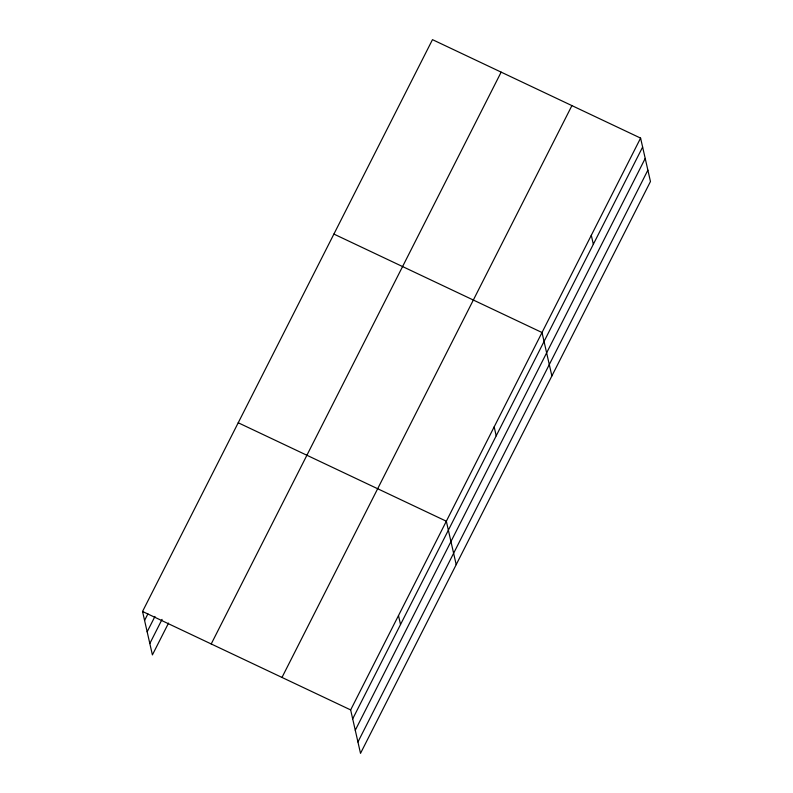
<?xml version="1.0" encoding="UTF-8"?>
<svg xmlns="http://www.w3.org/2000/svg" width="793" height="793" viewBox="0 0 793 793"><rect width="100%" height="100%" fill="white"/><g stroke="black" fill="none" stroke-linecap="round" stroke-linejoin="round"><path stroke-width="1.19" d="M168.542 623.08L152.405 654.899L142.542 611.472L432.482 39.65L640.595 138.101L650.458 181.528L360.518 753.35L350.655 709.923L640.595 138.101M144.584 620.433L147.914 613.851M147.161 631.803L154.952 616.448M149.827 643.519L162.059 619.383M211.216 643.966L501.156 72.143M281.981 677.44L571.912 105.618M352.687 718.884L642.627 147.062M355.274 730.254L645.215 158.431M357.94 741.98L647.871 170.158M333.903 234.074L542.015 332.525L551.878 375.951M238.227 422.768L446.33 521.219L456.203 564.646M142.542 611.472L350.655 709.923M591.3 235.313L593.333 244.274M494.168 426.872L496.21 435.833M398.492 615.576L400.524 624.537"/></g></svg>
